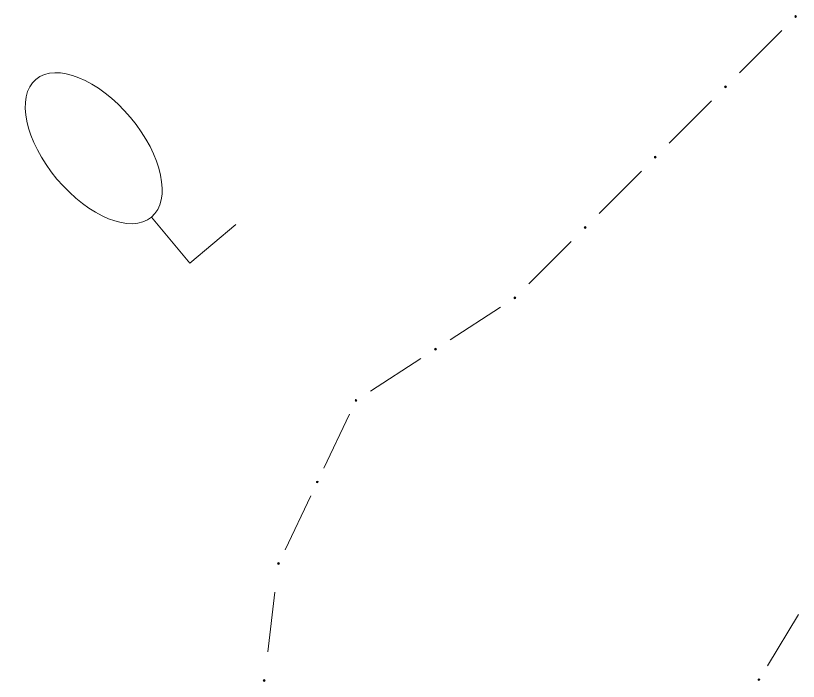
# Model space of a CAD drawing. Header units: metres. Extents: x -10443 to -4073, y -33280 to -26846.
# Drawn here: x -7932.37 to -7925.84, y -29505.95 to -29500.4 of the extents above; entities that cross this region are included whole.
import ezdxf

# ---------------------------------------------------------------- set-up
doc = ezdxf.new("R2010")
doc.units = ezdxf.units.M
doc.header["$MEASUREMENT"] = 0
doc.linetypes.add('CONTINUOUS_1', pattern=[0])
doc.linetypes.add('CONTINUOUS_2', pattern=[0])
doc.layers.add('園路', color=241, linetype='CONTINUOUS_2', lineweight=18)
doc.layers.add('木', color=254, linetype='CONTINUOUS_2', lineweight=18)

msp = doc.modelspace()

# ---------------------------------------------------------------- hatches: boundary and pattern name
at = {"layer": '園路', "linetype": 'CONTINUOUS_1', "lineweight": 18}
for points in [[(-7925.8506, -29500.4027, 1), (-7925.8656, -29500.4027, 1)], [(-7926.4363, -29500.9892, 1), (-7926.4513, -29500.9892, 1)], [(-7927.022, -29501.5757, 1), (-7927.037, -29501.5757, 1)], [(-7927.6076, -29502.1623, 1), (-7927.6226, -29502.1623, 1)], [(-7928.1933, -29502.7488, 1), (-7928.2083, -29502.7488, 1)], [(-7928.8564, -29503.1769, 1), (-7928.8714, -29503.1769, 1)], [(-7929.5196, -29503.6049, 1), (-7929.5346, -29503.6049, 1)], [(-7929.8428, -29504.2851, 1), (-7929.8578, -29504.2851, 1)], [(-7930.1661, -29504.9652, 1), (-7930.1811, -29504.9652, 1)], [(-7926.157, -29505.9342, 1), (-7926.172, -29505.9342, 1)], [(-7930.2859, -29505.9407, 1), (-7930.3009, -29505.9407, 1)]]:
    msp.add_hatch(color=241, dxfattribs=at).paths.add_polyline_path(points, flags=0)

# ---------------------------------------------------------------- linework, layer by layer
at = {"layer": '園路', "color": 1, "linetype": 'CONTINUOUS_1', "lineweight": 18}
for p, q in [((-7925.9743, -29500.519), (-7926.3276, -29500.8729)), ((-7926.56, -29501.1056), (-7926.9133, -29501.4594)), ((-7927.1457, -29501.6921), (-7927.4989, -29502.0459)), ((-7927.7313, -29502.2786), (-7928.0846, -29502.6324)), ((-7928.3223, -29502.8273), (-7928.7424, -29503.0984)), ((-7928.9855, -29503.2553), (-7929.4056, -29503.5265)), ((-7929.5814, -29503.7192), (-7929.796, -29504.1708)), ((-7929.9046, -29504.3994), (-7930.1192, -29504.851)), ((-7930.203, -29505.2048), (-7930.2639, -29505.7011)), ((-7926.0942, -29505.8178), (-7925.8357, -29505.3899))]:
    msp.add_line(p, q, dxfattribs=at)
for centre in [(-7925.8581, -29500.4027), (-7926.4438, -29500.9892), (-7927.0295, -29501.5757), (-7927.6151, -29502.1623), (-7928.2008, -29502.7488), (-7928.8639, -29503.1769), (-7929.5271, -29503.6049), (-7929.8503, -29504.2851), (-7930.1736, -29504.9652), (-7926.1645, -29505.9342), (-7930.2934, -29505.9407)]:
    msp.add_circle(centre, 0.0075, dxfattribs=at)
at = {"layer": '木', "color": 1, "linetype": 'CONTINUOUS_1', "lineweight": 18}
for p, q in [((-7930.9124, -29502.4587), (-7931.2338, -29502.0757)), ((-7930.5294, -29502.1373), (-7930.9124, -29502.4587))]:
    msp.add_line(p, q, dxfattribs=at)
msp.add_ellipse((-7931.7159, -29501.5011), major_axis=(-0.4821, 0.5745), ratio=0.533333, dxfattribs=at)

doc.saveas('drawing.dxf')
